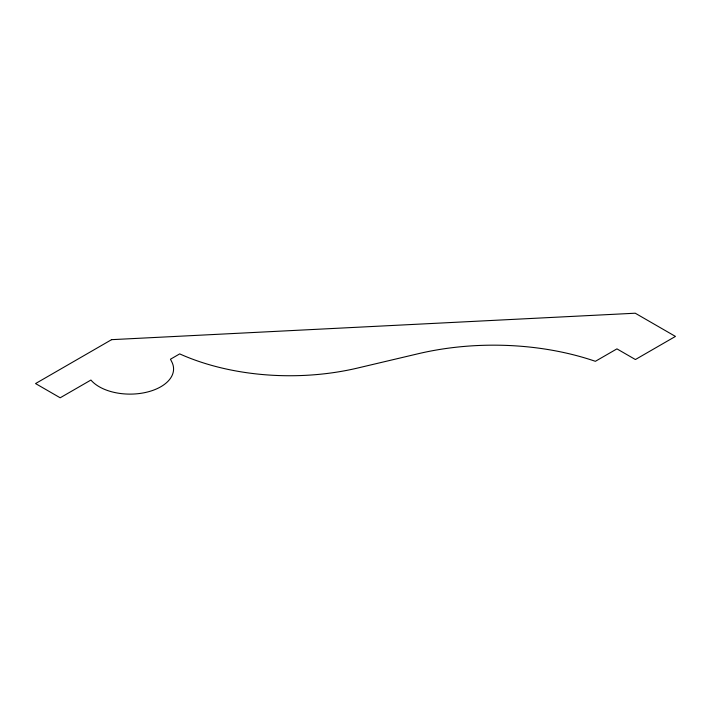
<?xml version="1.0" encoding="UTF-8"?>
<svg xmlns="http://www.w3.org/2000/svg" width="711" height="711" viewBox="0 0 711 711"><rect width="100%" height="100%" fill="white"/><g stroke="black" fill="none" stroke-linecap="round" stroke-linejoin="round"><path stroke-width="1.07" d="M111.591 339.662L35.55 383.567L60.186 397.787L90.919 380.047A43.549 25.143 0 0 0 145.782 392.41A43.549 25.143 0 0 0 171.822 361.908L170.462 359.224L179.696 353.891A179.065 103.379 0 0 0 357.633 368.04L418.166 353.74A199.16 114.986 0 0 1 595.383 361.312L616.935 348.87L635.412 359.535L675.45 336.419L635.252 313.213L111.591 339.662"/></g></svg>
